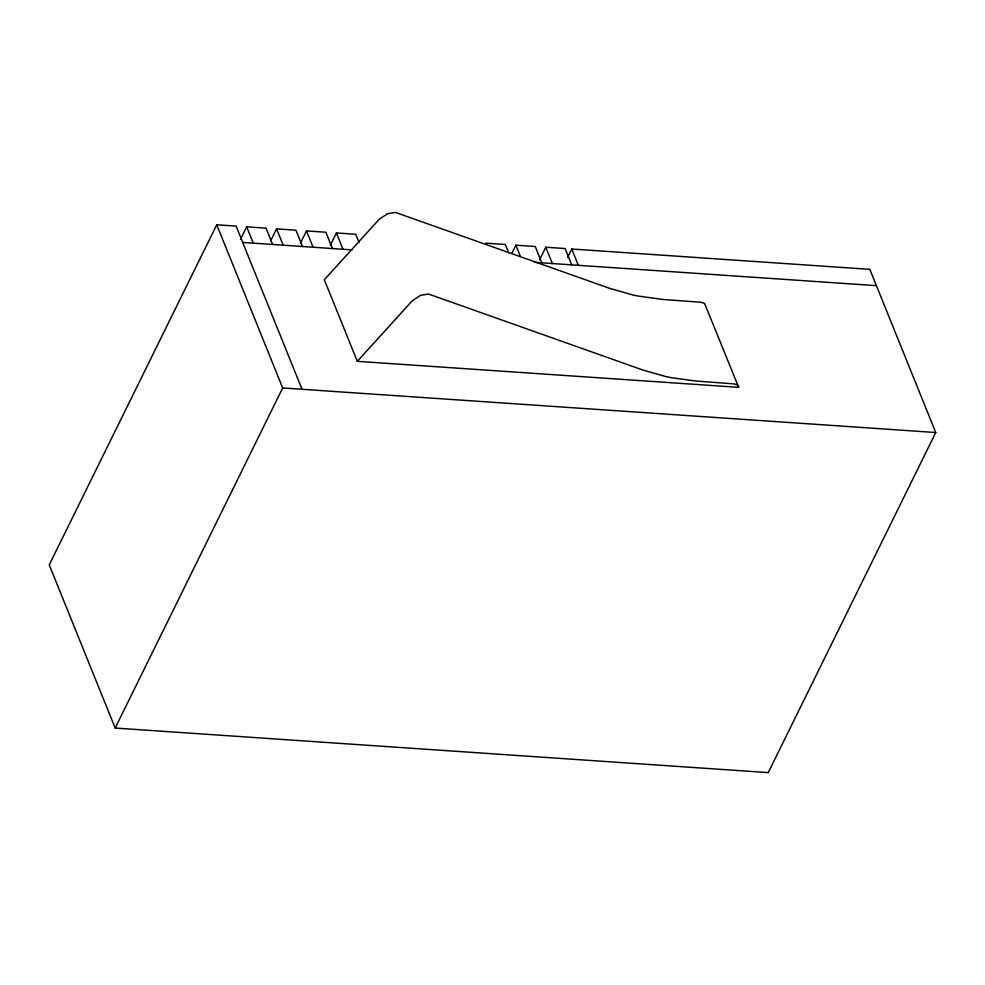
<?xml version="1.0" encoding="UTF-8"?>
<svg xmlns="http://www.w3.org/2000/svg" width="985" height="985" viewBox="0 0 985 985"><rect width="100%" height="100%" fill="white"/><g stroke="black" fill="none" stroke-linecap="round" stroke-linejoin="round"><path stroke-width="1.48" d="M302.038 389.284L236.104 226.107L216.749 224.789L49.25 564.873L115.183 728.05L768.251 772.597L935.75 432.513L869.817 269.336L571.768 249.008L567.692 257.27M240.562 239.22L246.669 226.833L266.012 228.151L272.611 244.465M270.469 241.263L276.576 228.865L295.931 230.195L302.518 246.509M300.388 243.307L306.483 230.909L325.838 232.226L332.425 248.552M330.295 245.339L336.402 232.952L355.745 234.27L359.045 242.433M115.183 728.05L282.683 387.967L216.749 224.789M511.794 253.453L515.869 245.191L535.224 246.509L541.812 262.835M539.682 259.621L545.776 247.235L565.131 248.552L571.731 264.866M357.284 361.323L412.247 300.807L420.509 295.34L428.438 293.998L642.676 369.966L665.675 376.529A181.572 119.591 -22 0 0 671.721 377.723L695.742 381.023L734.034 383.879L737.568 385.012L738.664 387.339L357.284 361.323L324.324 279.728L379.287 219.212L387.548 213.757L395.477 212.415L609.715 288.371L632.702 294.946A181.572 119.591 -22 0 0 638.748 296.128L662.782 299.44L701.061 302.284L704.595 303.429L738.664 387.339M485.962 243.147L505.305 244.477L508.605 252.628M242.692 242.421L351.928 249.882M534.375 262.318L876.416 285.65M282.683 387.967L935.75 432.513M571.768 249.008L578.355 265.322M545.776 247.235L552.376 263.549M515.869 245.191L520.265 256.075M336.402 232.952L342.989 249.267M306.483 230.909L313.082 247.223M276.576 228.865L283.163 245.191M246.669 226.833L253.256 243.147"/></g></svg>
